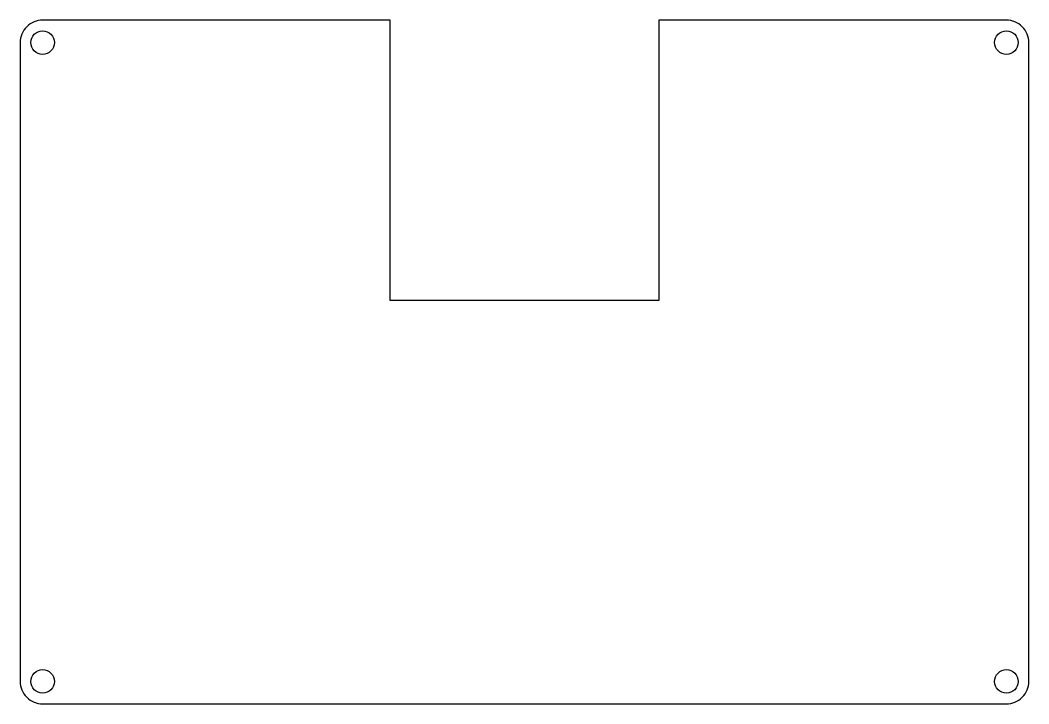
# Model space of a CAD drawing. Header units: millimetres. Extents: x -45 to 45, y -30 to 31.
import ezdxf

# ---------------------------------------------------------------- set-up
doc = ezdxf.new("R2010")
doc.units = ezdxf.units.MM
doc.layers.get('0').update_dxf_attribs({"linetype": 'CONTINUOUS'})

msp = doc.modelspace()

# ---------------------------------------------------------------- linework, layer by layer
msp.add_lwpolyline([(45, 29, 0.414214), (43, 31), (12, 31), (12, 6), (-12, 6), (-12, 31), (-43, 31, 0.414214), (-45, 29), (-45, -28, 0.414214), (-43, -30), (43, -30, 0.414214), (45, -28)], format="xyb", close=True)
for centre in [(-43, 29), (43, 29), (-43, -28), (43, -28)]:
    msp.add_circle(centre, 1.05)

doc.saveas('drawing.dxf')
